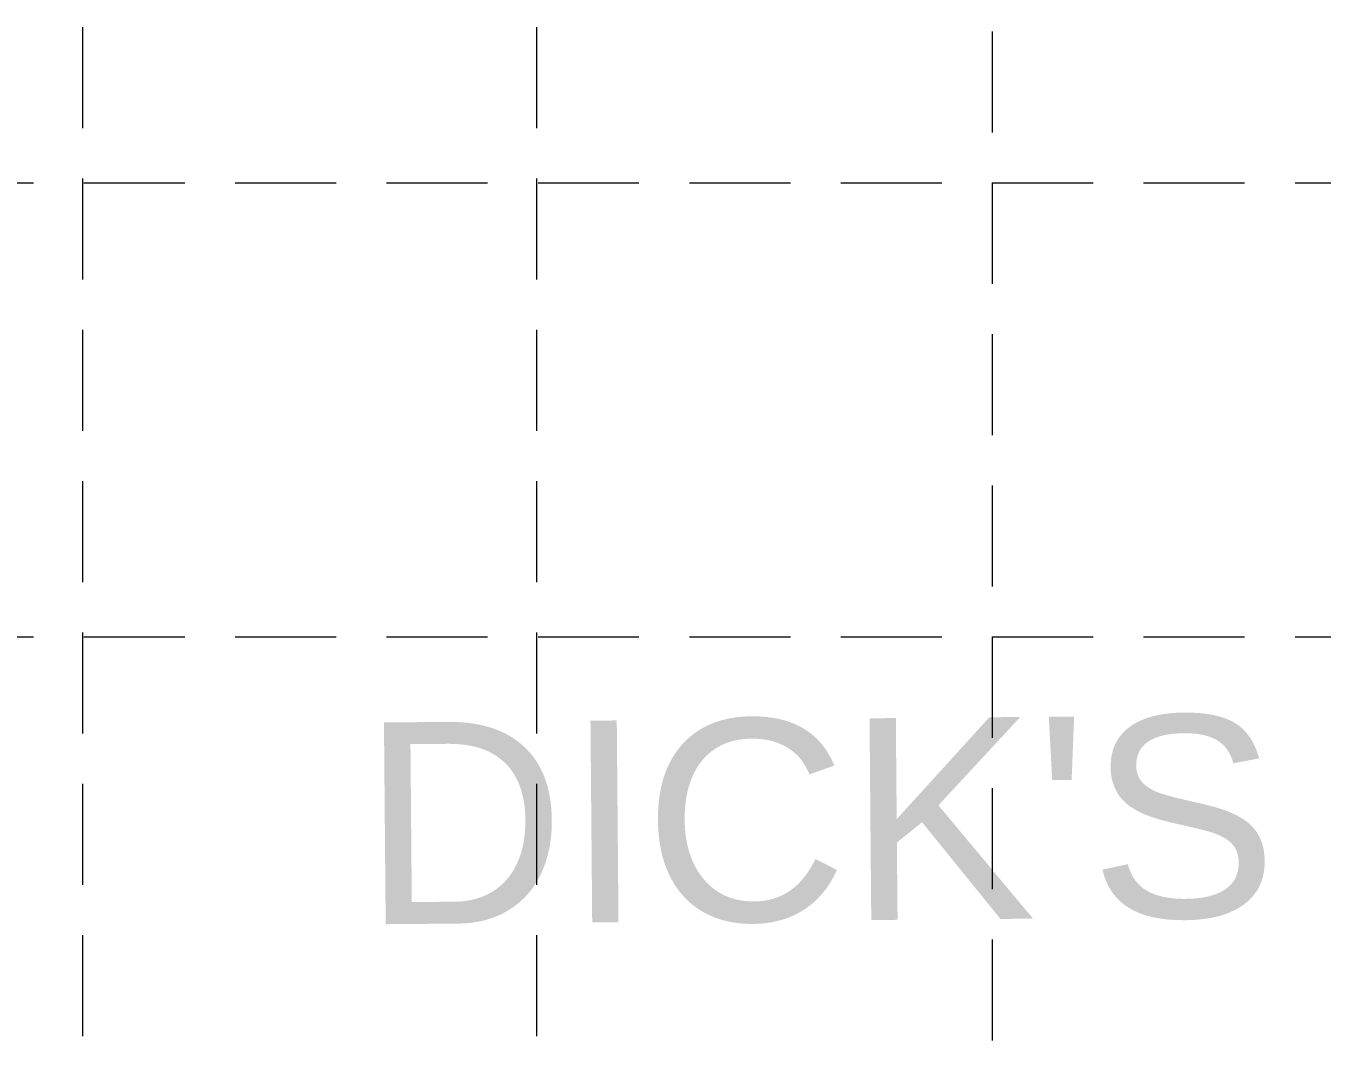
# Model space of a CAD drawing. Header units: feet. Extents: x 2597001 to 2598732, y 7017887 to 7019952.
# Drawn here: x 2597322.9 to 2597399.9, y 7018700.5 to 7018762 of the extents above; entities that cross this region are included whole.
import ezdxf
from ezdxf.enums import TextEntityAlignment as Align

# ---------------------------------------------------------------- set-up
doc = ezdxf.new("R2010")
doc.units = ezdxf.units.FT
doc.header["$LTSCALE"] = 30
doc.header["$MEASUREMENT"] = 0
doc.linetypes.add('HIDDEN', pattern=[0.375, 0.25, -0.125])
doc.layers.add('BLD-LABEL', color=1, linetype='CONTINUOUS', lineweight=5)
doc.layers.add('GRID', color=254, linetype='HIDDEN')
doc.styles.add('Schedule-Header', font='ARIAL.TTF')

msp = doc.modelspace()

# ---------------------------------------------------------------- linework, layer by layer
at = {"layer": 'GRID', "color": 252, "linetype": 'HIDDEN', "lineweight": 0, "ltscale": 0.8}
for p, q in [((2597326.235, 7018941.872), (2597326.235, 7017996.496)), ((2597353.235, 7018941.872), (2597353.235, 7017996.496)), ((2597380.325, 7018941.616), (2597380.325, 7017996.496)), ((2597029.325, 7018752.616), (2598703.325, 7018752.616)), ((2597029.325, 7018725.616), (2598703.325, 7018725.616))]:
    msp.add_line(p, q, dxfattribs=at)

# ---------------------------------------------------------------- texts
at = {"layer": 'BLD-LABEL', "color": 7, "style": 'Schedule-Header'}
msp.add_text("DICK'S", height=12, rotation=0.4908, dxfattribs=at).set_placement((2597370.055, 7018714.745), align=Align.MIDDLE_CENTER)

doc.saveas('drawing.dxf')
